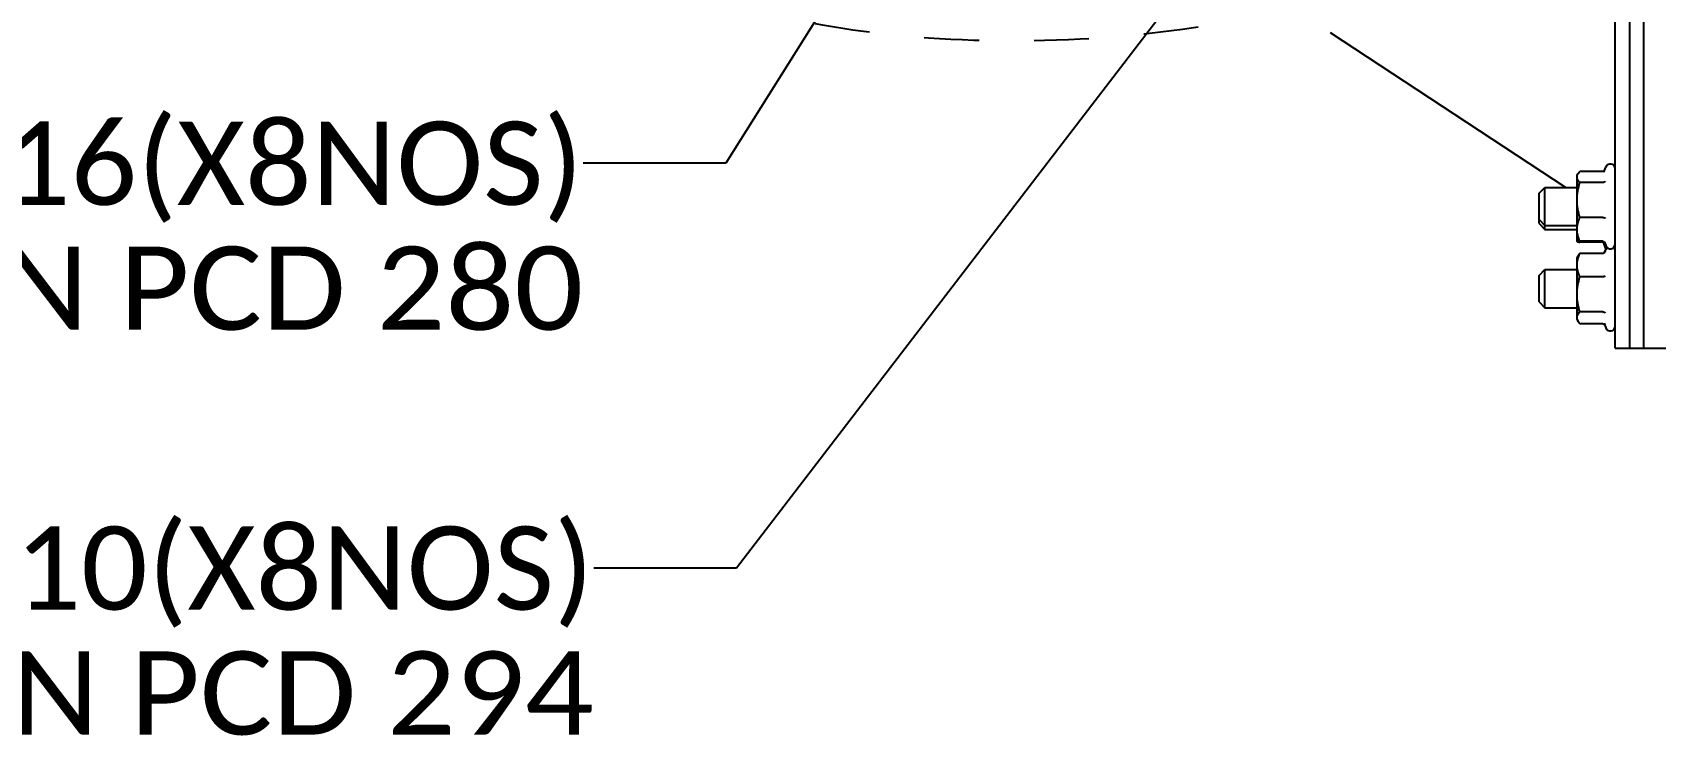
# Model space of a CAD drawing. Header units: millimetres. Extents: x 233 to 4124, y -943 to 2529.
# Drawn here: x 1312.4 to 1653.6, y 5.2 to 152.9 of the extents above; entities that cross this region are included whole.
import ezdxf
from ezdxf.enums import TextEntityAlignment as Align

# ---------------------------------------------------------------- set-up
doc = ezdxf.new("R2010")
doc.units = ezdxf.units.MM
doc.header["$LTSCALE"] = 115.5
doc.linetypes.add('DASHED', pattern=[0.2, 0.1, -0.1])
doc.layers.get('0').update_dxf_attribs({"linetype": 'CONTINUOUS'})
doc.styles.get("Standard").update_dxf_attribs({"font": 'calibri.ttf'})
doc.dimstyles.get("Standard").update_dxf_attribs({"dimtxt": 17.5, "dimasz": 17.5, "dimexe": 1.5, "dimexo": 1, "dimtad": 1, "dimdsep": 46, "dimtxsty": 'Standard', "dimblk": '_FILLED', "dimblk1": '_FILLED', "dimblk2": '_FILLED', "dimcen": 0.09, "dimazin": 2, "dimtol": 1, "dimtp": 0.01, "dimtm": 0.01, "dimtfac": 1, "dimtofl": 0, "dimtmove": 0, "dimatfit": 3, "dimldrblk": '_FILLED', "dimfxl": 1, "dimtolj": 1, "dimarcsym": 0})

# ---------------------------------------------------------------- blocks, each defined once
blk = doc.blocks.new('_FILLED')
at = {"color": 0, "linetype": 'ByBlock'}
blk.add_solid([(0, 0), (-1, 0.214), (-1, -0.214)], dxfattribs=at)

msp = doc.modelspace()

# ---------------------------------------------------------------- linework, layer by layer
at = {"linetype": 'Continuous'}
for p, q in [((1645.1499, 86.59902), (1645.1499, 554.59902)), ((1648.1499, 554.59902), (1648.1499, 86.59902)), ((1651.1499, 554.59902), (1651.1499, 86.59902)), ((1585.20954, 152.93299), (1634.7614, 120.39147)), ((1637.1499, 122.89146), (1637.34488, 123.22918)), ((1637.1499, 109.03318), (1637.1499, 122.89146)), ((1642.54284, 123.73525), (1637.73046, 123.73525)), ((1642.80218, 123.5846), (1643.18553, 124.63784)), ((1642.80323, 123.58433), (1642.80296, 123.58359)), ((1629.1499, 119.14147), (1630.3999, 120.39147)), ((1630.3999, 111.53318), (1630.3999, 120.39147)), ((1630.3999, 120.39147), (1637.1499, 120.39147)), ((1642.54284, 121.40561), (1637.73046, 121.40561)), ((1629.1499, 112.78318), (1629.1499, 119.14147)), ((1629.1499, 113.64147), (1630.3999, 112.39147)), ((1629.1499, 112.78318), (1630.3999, 111.53318)), ((1642.54284, 114.06182), (1637.73046, 114.06182)), ((1630.3999, 112.39147), (1637.1499, 112.39147)), ((1630.3999, 111.53318), (1637.1499, 111.53318)), ((1637.1499, 109.89146), (1637.34488, 109.55375)), ((1637.1499, 109.03318), (1637.15534, 109.02376)), ((1637.1499, 105.60185), (1637.37623, 105.99386)), ((1642.54284, 109.04768), (1637.73046, 109.04768)), ((1642.54284, 108.84077), (1637.73046, 108.84077)), ((1642.54284, 106.47974), (1637.73046, 106.47974)), ((1642.67369, 108.69403), (1642.67325, 108.6952)), ((1642.67339, 108.69391), (1643.17435, 107.31752)), ((1642.92064, 108.87286), (1643.18553, 108.14509)), ((1642.94275, 106.6812), (1643.18553, 107.34823)), ((1643.01582, 108.75201), (1643.06378, 108.65012)), ((1643.06379, 106.87917), (1643.02443, 106.79217)), ((1629.1499, 101.85186), (1630.3999, 103.10186)), ((1630.3999, 103.10186), (1637.1499, 103.10186)), ((1630.3999, 95.10186), (1630.3999, 103.10186)), ((1637.1499, 92.60185), (1637.1499, 105.60185)), ((1629.1499, 96.35186), (1629.1499, 101.85186)), ((1642.54284, 101.59705), (1637.73046, 101.59705)), ((1629.1499, 96.35186), (1630.3999, 95.10186)), ((1630.3999, 95.10186), (1637.1499, 95.10186)), ((1637.1499, 92.60185), (1637.37623, 92.20985)), ((1642.54284, 94.21916), (1637.73046, 94.21916)), ((1642.54284, 91.72396), (1637.73046, 91.72396)), ((1642.82338, 91.85048), (1643.18553, 90.85548)), ((1642.824, 91.85102), (1642.82416, 91.85056)), ((1645.1499, 86.59902), (1656.1499, 86.59902))]:
    msp.add_line(p, q, dxfattribs=at)
msp.add_lwpolyline([(1642.67325, 108.6952), (1642.61735, 108.8002), (1642.58426, 108.83584)], dxfattribs=at)
for centre, radius, start, end in [((1644.13718, 124.29146), 1.01272, 0, 160), ((1650.21662, 113.15291), 13.20974, 197.5553853, 198.195683), ((1650.83259, 113.3558), 13.85826, 198.1973392, 199.0141016), ((1642.44871, 107.10391), 0.65463, 319.4563821, 331.5717871), ((1644.13718, 108.49146), 1.01272, 200, 0), ((1644.13718, 107.00185), 1.01272, 132.5568847, 160), ((1644.13718, 107.00185), 1.01272, 0, 47.7538847), ((1644.13718, 107.63318), 1.01272, 341.7117768, 0), ((1644.13718, 91.20185), 1.01272, 200, 0)]:
    msp.add_arc(centre, radius, start, end, dxfattribs=at)
at = {"linetype": 'DASHED'}
msp.add_ellipse((1524.29392, 187.57272), major_axis=(-97.69816, -2.41226), ratio=0.371976348, dxfattribs=at)
at = {"linetype": 'Continuous'}
for points, knots in [([(1637.1499, 122.57043), (1637.1499, 122.68193), (1637.18744, 122.91393), (1637.28537, 123.12562), (1637.34509, 123.22917)], [0, 0, 0, 0, 0.482630262, 1, 1, 1, 1]), ([(1637.34509, 123.22917), (1637.37017, 123.27267), (1637.48344, 123.45245), (1637.62007, 123.61656), (1637.73046, 123.73525)], [0, 0, 0, 0, 0.236529477, 1, 1, 1, 1]), ([(1642.92303, 123.90742), (1642.87393, 123.85631), (1642.75712, 123.7696), (1642.61379, 123.7352), (1642.54262, 123.73524)], [0, 0, 0, 0, 0.498960688, 1, 1, 1, 1]), ([(1637.73046, 121.40561), (1637.64571, 121.49673), (1637.49038, 121.67894), (1637.30211, 121.96863), (1637.17939, 122.26568), (1637.1499, 122.47107), (1637.1499, 122.57043)], [0, 0, 0, 0, 0.280610356, 0.538705017, 0.775979973, 1, 1, 1, 1]), ([(1637.1499, 117.73371), (1637.1499, 118.35451), (1637.26134, 119.5987), (1637.55455, 120.80938), (1637.73046, 121.40561)], [0, 0, 0, 0, 0.499660508, 1, 1, 1, 1]), ([(1643.06379, 121.67706), (1643.01995, 121.59659), (1642.85864, 121.45485), (1642.65346, 121.40554), (1642.54262, 121.40559)], [0, 0, 0, 0, 0.452568548, 1, 1, 1, 1]), ([(1637.73046, 114.06182), (1637.55455, 114.65805), (1637.26154, 115.86876), (1637.1499, 117.11292), (1637.1499, 117.73371)], [0, 0, 0, 0, 0.500339175, 1, 1, 1, 1]), ([(1637.1499, 111.55475), (1637.1499, 111.98033), (1637.26559, 112.84484), (1637.5572, 113.66087), (1637.73046, 114.06182)], [0, 0, 0, 0, 0.493502479, 1, 1, 1, 1]), ([(1642.54262, 114.06184), (1642.65082, 114.06182), (1642.80207, 114.04597), (1642.97492, 113.99139), (1643.04002, 113.95597), (1643.06379, 113.9357)], [0, 0, 0, 0, 0.597502191, 0.827481537, 1, 1, 1, 1]), ([(1637.73046, 109.04768), (1637.5572, 109.44864), (1637.26546, 110.26464), (1637.1499, 111.12917), (1637.1499, 111.55475)], [0, 0, 0, 0, 0.506500801, 1, 1, 1, 1]), ([(1637.34509, 109.55376), (1637.37017, 109.51026), (1637.48344, 109.33048), (1637.62007, 109.16637), (1637.73046, 109.04768)], [0, 0, 0, 0, 0.236529477, 1, 1, 1, 1]), ([(1637.1499, 104.0384), (1637.1499, 104.45299), (1637.26541, 105.29641), (1637.55744, 106.08984), (1637.73046, 106.47974)], [0, 0, 0, 0, 0.492880169, 1, 1, 1, 1]), ([(1637.15543, 109.02376), (1637.16079, 109.01459), (1637.17986, 108.99664), (1637.23944, 108.96271), (1637.35192, 108.92429), (1637.52442, 108.88088), (1637.6569, 108.85447), (1637.73046, 108.84077)], [0, 0, 0, 0, 0.052216215, 0.124994303, 0.336770358, 0.632286803, 1, 1, 1, 1]), ([(1637.73046, 106.47974), (1637.69615, 106.44023), (1637.56746, 106.28652), (1637.45064, 106.12222), (1637.37664, 105.99383)], [0, 0, 0, 0, 0.260967881, 1, 1, 1, 1]), ([(1642.94617, 106.67838), (1642.8963, 106.62023), (1642.77438, 106.52038), (1642.61945, 106.47971), (1642.54262, 106.47973)], [0, 0, 0, 0, 0.499258797, 1, 1, 1, 1]), ([(1642.54284, 109.04768), (1642.61402, 109.04772), (1642.75733, 109.01306), (1642.87408, 108.92631), (1642.92319, 108.8752)], [0, 0, 0, 0, 0.501056369, 1, 1, 1, 1]), ([(1642.69823, 108.81669), (1642.78124, 108.7907), (1642.93302, 108.70015), (1643.03241, 108.55533), (1643.06379, 108.47846)], [0, 0, 0, 0, 0.511630671, 1, 1, 1, 1]), ([(1637.73046, 101.59705), (1637.55745, 101.98694), (1637.2656, 102.78042), (1637.1499, 103.6238), (1637.1499, 104.0384)], [0, 0, 0, 0, 0.507114681, 1, 1, 1, 1]), ([(1637.1499, 97.9081), (1637.1499, 98.53176), (1637.26131, 99.78155), (1637.55453, 100.99797), (1637.73046, 101.59705)], [0, 0, 0, 0, 0.499711905, 1, 1, 1, 1]), ([(1643.06379, 101.73213), (1643.04028, 101.71065), (1642.97548, 101.67267), (1642.80275, 101.61416), (1642.65093, 101.597), (1642.54262, 101.59703)], [0, 0, 0, 0, 0.174857975, 0.40525682, 1, 1, 1, 1]), ([(1637.73046, 94.21916), (1637.55453, 94.81823), (1637.26151, 96.03469), (1637.1499, 97.28445), (1637.1499, 97.9081)], [0, 0, 0, 0, 0.500287815, 1, 1, 1, 1]), ([(1637.1499, 92.97156), (1637.1499, 93.07785), (1637.17925, 93.29664), (1637.30151, 93.6145), (1637.48954, 93.9251), (1637.64542, 94.12123), (1637.73046, 94.21916)], [0, 0, 0, 0, 0.227108074, 0.46582283, 0.722880264, 1, 1, 1, 1]), ([(1637.37658, 92.20987), (1637.30756, 92.3296), (1637.19401, 92.57423), (1637.1499, 92.84252), (1637.1499, 92.97156)], [0, 0, 0, 0, 0.517126212, 1, 1, 1, 1]), ([(1637.73046, 91.72396), (1637.69615, 91.76348), (1637.56745, 91.91719), (1637.4506, 92.08148), (1637.37658, 92.20987)], [0, 0, 0, 0, 0.2609622, 1, 1, 1, 1]), ([(1642.54262, 94.21917), (1642.65329, 94.21918), (1642.85693, 94.17188), (1643.01961, 94.03379), (1643.06379, 93.95482)], [0, 0, 0, 0, 0.550146196, 1, 1, 1, 1]), ([(1642.54284, 91.72396), (1642.61961, 91.72399), (1642.77443, 91.68341), (1642.89628, 91.58363), (1642.94609, 91.5255)], [0, 0, 0, 0, 0.500707042, 1, 1, 1, 1])]:
    msp.add_open_spline(points, degree=3, knots=knots, dxfattribs=at)
for points in [[(1642.54262, 108.84078), (1642.59511, 108.8408), (1642.64814, 108.83237), (1642.69823, 108.81669)], [(1642.92319, 108.8752), (1642.9588, 108.83814), (1642.99001, 108.79639), (1643.01579, 108.75192)]]:
    msp.add_open_spline(points, degree=3, dxfattribs=at)

# ---------------------------------------------------------------- texts
for s, width, p, p2 in [('5/8"-11 UNC/M16(X8NOS)', 1.000854, (1129.60395, 116.70524), (1428.19344, 116.70524)), ('ON PCD 280', 1.037345, (1286.76348, 90.45524), (1428.19344, 90.45524)), ('3/8"-16 UNC/M10(X8NOS)', 1.000854, (1131.81157, 31.63157), (1430.40107, 31.63157)), ('ON PCD 294', 1.037345, (1288.9711, 5.38157), (1430.40107, 5.38157))]:
    msp.add_text(s, height=17.5, dxfattribs=dict(at, width=width)).set_placement(p, p2, align=Align.FIT)

# ---------------------------------------------------------------- leaders
for points in [[(1490.98256, 177.67255), (1458.19344, 125.45524), (1428.19344, 125.45524)], [(1567.26883, 179.5974), (1460.40107, 40.38157), (1430.40107, 40.38157)]]:
    msp.add_leader(points, dimstyle='Standard', override={"dimtad": 0}, dxfattribs=at)

doc.saveas('drawing.dxf')
